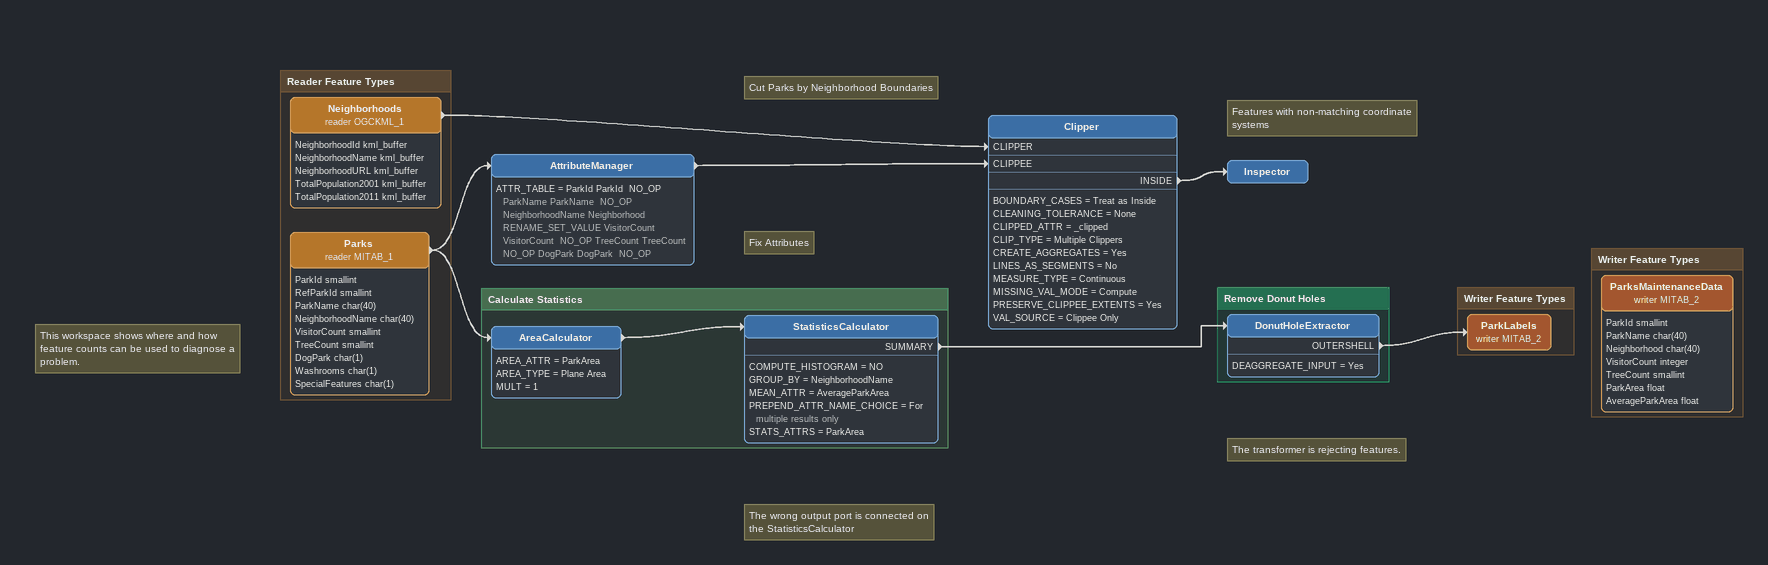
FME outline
Note: This workspace shows where and how feature counts can be used to diagnose a problem.
Note: Fix Attributes
Note: The wrong output port is connected on the StatisticsCalculator
AttributeManager
    ATTR_TABLE = ParkId ParkId  NO_OP ParkName ParkName  NO_OP NeighborhoodName Neighborhood  RENAME_SET_VALUE VisitorCount VisitorCount  NO_OP TreeCount TreeCount  NO_OP DogPark DogPark  NO_OP
    -> Clipper [CLIPPEE]
Note: Cut Parks by Neighborhood Boundaries
Clipper
    BOUNDARY_CASES = Treat as Inside
    CLEANING_TOLERANCE = None
    CLIPPED_ATTR = _clipped
    CLIP_TYPE = Multiple Clippers
    CREATE_AGGREGATES = Yes
    LINES_AS_SEGMENTS = No
    MEASURE_TYPE = Continuous
    MISSING_VAL_MODE = Compute
    PRESERVE_CLIPPEE_EXTENTS = Yes
    VAL_SOURCE = Clippee Only
    INSIDE -> Inspector
Note: The transformer is rejecting features.
Note: Features with non-matching coordinate systems
Inspector

Bookmark: Reader Feature Types
Neighborhoods (reader OGCKML_1)
    attributes: NeighborhoodId kml_buffer, NeighborhoodName kml_buffer, NeighborhoodURL kml_buffer, TotalPopulation2001 kml_buffer, TotalPopulation2011 kml_buffer
    -> Clipper [CLIPPER]
Parks (reader MITAB_1)
    attributes: ParkId smallint, RefParkId smallint, ParkName char(40), NeighborhoodName char(40), VisitorCount smallint, TreeCount smallint, DogPark char(1), Washrooms char(1), SpecialFeatures char(1)
    -> AttributeManager
    -> AreaCalculator

Bookmark: Calculate Statistics
AreaCalculator
    AREA_ATTR = ParkArea
    AREA_TYPE = Plane Area
    MULT = 1
    -> StatisticsCalculator
StatisticsCalculator
    COMPUTE_HISTOGRAM = NO
    GROUP_BY = NeighborhoodName
    MEAN_ATTR = AverageParkArea
    PREPEND_ATTR_NAME_CHOICE = For multiple results only
    STATS_ATTRS = ParkArea
    SUMMARY -> DonutHoleExtractor

Bookmark: Remove Donut Holes
DonutHoleExtractor
    DEAGGREGATE_INPUT = Yes
    OUTERSHELL -> ParkLabels (writer MITAB_2)

Bookmark: Writer Feature Types
ParkLabels (writer MITAB_2)

Bookmark: Writer Feature Types
ParksMaintenanceData (writer MITAB_2)
    attributes: ParkId smallint, ParkName char(40), Neighborhood char(40), VisitorCount integer, TreeCount smallint, ParkArea float, AverageParkArea float
